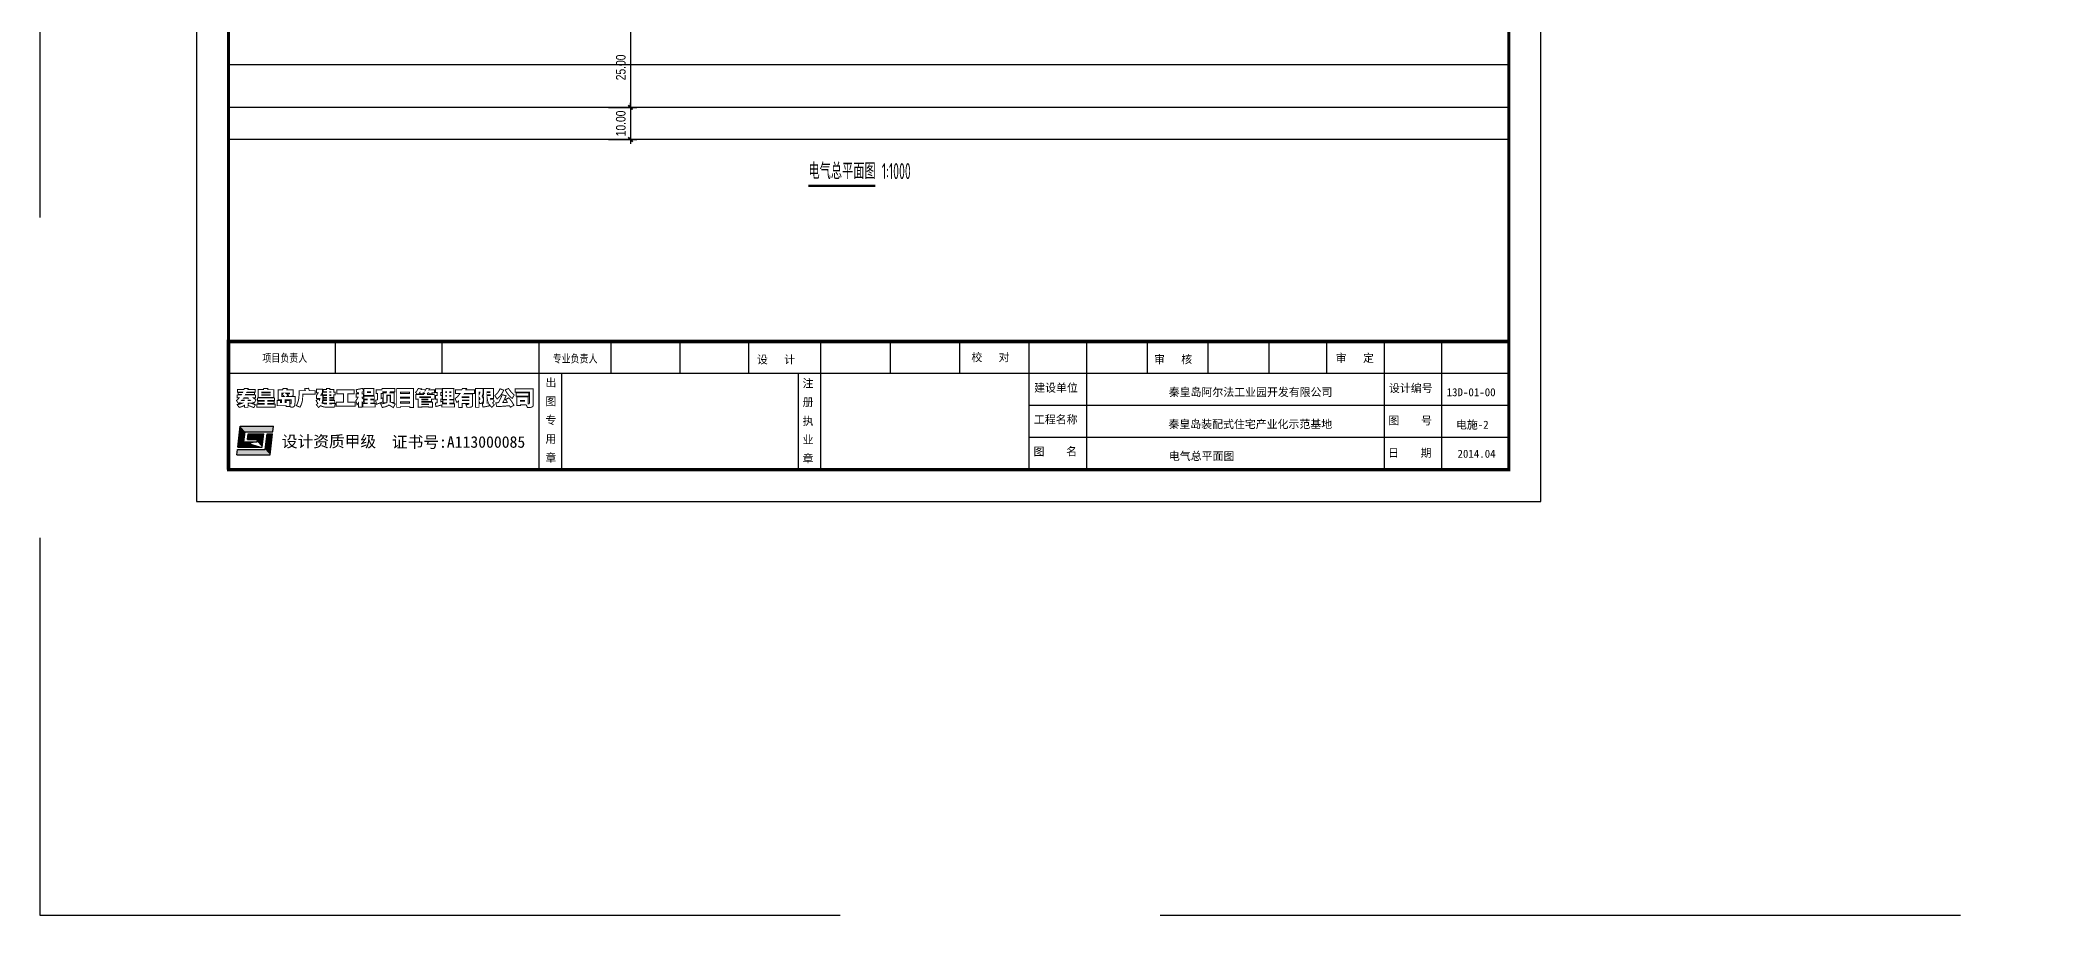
# Model space of a CAD drawing. Header units: millimetres. Extents: x 451834 to 908217, y 418823 to 838421.
# Drawn here: x 451834 to 452459, y 418823 to 419096 of the extents above; entities that cross this region are included whole.
import ezdxf

# ---------------------------------------------------------------- set-up
doc = ezdxf.new("R2010")
doc.units = ezdxf.units.MM
doc.header["$LTSCALE"] = 1000
doc.linetypes.add('DASH', pattern=[0.35, 0.25, -0.1])
for name, color, linetype in [('DIM', 3, 'Continuous'), ('DOTLN', 2, 'DASH'), ('RD-侧石线', 7, 'Continuous'), ('RD-红线', 5, 'Continuous'), ('TEL_SYMB', 3, 'Continuous'), ('TEL_TITLE', 7, 'Continuous'), ('YD-G12', 100, 'Continuous'), ('图框', 7, 'Continuous'), ('构件', 41, 'Continuous')]:
    doc.layers.add(name, color=color, linetype=linetype)
doc.styles.add('-黑体', font='simhei_0.ttf')
doc.styles.add('_TEL_DIM', font='tssdeng.shx', dxfattribs={"width": 0.7, "height": 3.5, "bigfont": 'HZTXT.shx'})
doc.styles.add('hz', font='atxt.shx', dxfattribs={"width": 0.8, "bigfont": ' ahztxt.shx'})
doc.styles.add('广建图框2', font='simhei_0.ttf')
doc.dimstyles.get("Standard").update_dxf_attribs({"dimtxt": 20, "dimasz": 0.18, "dimexe": 0.18, "dimexo": 0.0625, "dimgap": 0.09, "dimtad": 0, "dimtih": 1, "dimtoh": 1, "dimdec": 0, "dimzin": 0, "dimdsep": 46, "dimtxsty": '-黑体', "dimcen": 0.09, "dimclrd": 1, "dimclre": 1, "dimclrt": 1, "dimadec": 0, "dimazin": 0, "dimtfac": 1, "dimtdec": 0, "dimtofl": 0, "dimtmove": 0, "dimatfit": 3, "dimfxl": 0, "dimtolj": 1, "dimtzin": 0, "dimarcsym": 0})

# ---------------------------------------------------------------- blocks, each defined once
blk = doc.blocks.new('_ArchTick')
at = {"color": 0, "linetype": 'ByBlock', "const_width": 0.4}
blk.add_lwpolyline([(-0.5, -0.5), (0.5, 0.5)], dxfattribs=at)
blk = doc.blocks.new('*D39')
at = {"layer": 'Defpoints', "color": 0, "transparency": 16777216}
for p in [(452008.96, 419099.97), (452008.96, 419074.97), (452018.81, 419074.97)]:
    blk.add_point(p, dxfattribs=at)
at = {"layer": 'DIM', "color": 83, "lineweight": -2, "transparency": 16777216}
for p, q in [((452018.81, 419101.97), (452018.81, 419072.97)), ((452011.96, 419099.97), (452020.81, 419099.97)), ((452011.96, 419074.97), (452020.81, 419074.97))]:
    blk.add_line(p, q, dxfattribs=at)
at = {"layer": 'DIM', "color": 83, "lineweight": -2, "transparency": 16777216, "xscale": 1.4, "yscale": 1.4, "zscale": 1.4}
for p, rotation in [((452018.81, 419099.97), 90), ((452018.81, 419074.97), 270)]:
    blk.add_blockref('_ArchTick', p, dxfattribs=dict(at, rotation=rotation))
at = {"layer": 'DIM', "color": 7, "transparency": 16777216, "insert": (452015.81, 419087.47), "char_height": 3, "attachment_point": 5, "rotation": 90, "style": 'hz'}
blk.add_mtext('\\A1;25.00', dxfattribs=at)
blk = doc.blocks.new('*D43')
at = {"layer": 'Defpoints', "color": 0, "transparency": 16777216}
for p in [(452008.96, 419074.97), (452008.96, 419064.97), (452018.81, 419064.97)]:
    blk.add_point(p, dxfattribs=at)
at = {"layer": 'DIM', "color": 83, "lineweight": -2, "transparency": 16777216}
for p, q in [((452018.81, 419074.97), (452018.81, 419076.37)), ((452011.96, 419074.97), (452020.81, 419074.97)), ((452018.81, 419074.97), (452018.81, 419064.97)), ((452011.96, 419064.97), (452020.81, 419064.97)), ((452018.81, 419064.97), (452018.81, 419063.57))]:
    blk.add_line(p, q, dxfattribs=at)
at = {"layer": 'DIM', "color": 83, "lineweight": -2, "transparency": 16777216, "xscale": 1.4, "yscale": 1.4, "zscale": 1.4}
for p, rotation in [((452018.81, 419074.97), 270), ((452018.81, 419064.97), 90)]:
    blk.add_blockref('_ArchTick', p, dxfattribs=dict(at, rotation=rotation))
at = {"layer": 'DIM', "color": 7, "transparency": 16777216, "insert": (452015.81, 419069.97), "char_height": 3, "attachment_point": 5, "rotation": 90, "style": 'hz'}
blk.add_mtext('\\A1;10.00', dxfattribs=at)
blk = doc.blocks.new('A$C480232FE')
for p, q in [((47, 335), (153, 1241)), ((153, 1241), (1591, 1241)), ((311, 570), (361, 1005)), ((361, 1005), (1563, 1005)), ((472, 670), (499, 905)), ((499, 905), (1168, 905)), ((1099, 335), (1168, 905)), ((1237, 235), (1318, 905)), ((1318, 905), (1553, 905)), ((1445, 0), (1553, 905)), ((1563, 1005), (1591, 1241)), ((0, 0), (34, 235)), ((0, 0), (1445, 0)), ((34, 235), (1237, 235)), ((47, 335), (1099, 335)), ((311, 570), (890, 570)), ((472, 670), (901, 670)), ((890, 570), (901, 670))]:
    blk.add_line(p, q)
for points in [[(361, 1005), (153, 1241), (311, 570), (47, 335)], [(1563, 1005), (1591, 1241), (361, 1005), (153, 1241)], [(901, 670), (472, 670), (1168, 905), (499, 905)], [(1099, 335), (1168, 905), (890, 570), (901, 670)], [(1445, 0), (1553, 905), (1237, 235), (1318, 905)], [(0, 0), (34, 235), (1445, 0), (1237, 235)], [(1099, 335), (890, 570), (47, 335), (311, 570)], [(311, 570), (47, 335), (1099, 335), (890, 570)]]:
    blk.add_solid(points)
blk = doc.blocks.new('3')
at = {"lineweight": 0, "const_width": 30}
for points in [[(-880958, -22672), (-880965, -22684), (-881096, -22684), (-881096, -22745), (-880997, -22745), (-881007, -22759), (-881133, -22759), (-881133, -22847), (-881067, -22847), (-881077, -22858), (-881098, -22881), (-881123, -22905), (-881152, -22929), (-881082, -23031), (-881065, -23018), (-881041, -22995), (-881041, -23012), (-880970, -23012), (-880995, -23024), (-881025, -23034), (-881057, -23044), (-881092, -23053), (-881130, -23060), (-881067, -23145), (-881057, -23142), (-881018, -23132), (-880983, -23121), (-880952, -23108), (-880926, -23095), (-880902, -23082), (-880902, -23143), (-880791, -23143), (-880791, -23080), (-880772, -23087), (-880746, -23098), (-880716, -23110), (-880683, -23123), (-880648, -23137), (-880609, -23153), (-880561, -23065), (-880561, -23065), (-880582, -23057), (-880610, -23046), (-880646, -23033), (-880689, -23019), (-880711, -23012), (-880626, -23012), (-880626, -22995), (-880595, -23012), (-880541, -22905), (-880572, -22886), (-880599, -22867), (-880624, -22847), (-880556, -22847), (-880556, -22759), (-880871, -22759), (-880864, -22745), (-880590, -22745), (-880590, -22684), (-880832, -22684), (-880825, -22672), (-880566, -22672), (-880566, -22589), (-880793, -22589), (-880784, -22553), (-880907, -22553), (-880919, -22589), (-881118, -22589), (-881118, -22672)], [(-880905, -22929), (-880985, -22929), (-880973, -22917), (-880905, -22917)], [(-880919, -22847), (-880791, -22847), (-880781, -22859), (-880931, -22859)], [(-880791, -22919), (-880730, -22919), (-880716, -22932), (-880791, -22932)], [(-880791, -23012), (-880757, -23012), (-880791, -23012), (-880757, -23012), (-880791, -23062)], [(-880498, -22852), (-880498, -22934), (-880287, -22934), (-880287, -22948), (-880486, -22948), (-880486, -23026), (-880287, -23026), (-880287, -23043), (-880515, -23043), (-880515, -23138), (-879940, -23138), (-879940, -23043), (-880172, -23043), (-880172, -23026), (-879974, -23026), (-879974, -22948), (-880172, -22948), (-880172, -22934), (-879962, -22934), (-879962, -22852)], [(-880309, -22589), (-880471, -22589), (-880471, -22837), (-879988, -22837), (-879988, -22592), (-880172, -22592), (-880168, -22555), (-880299, -22555)], [(-880102, -22687), (-880357, -22687), (-880357, -22672), (-880102, -22672)], [(-880100, -22764), (-880357, -22764), (-880357, -22750), (-880100, -22750)], [(-879773, -22929), (-879882, -22929), (-879882, -23092), (-879598, -23092), (-879598, -23119), (-879487, -23119), (-879487, -23070), (-879460, -23143), (-879424, -23142), (-879387, -23137), (-879361, -23126), (-879344, -23111), (-879343, -23110), (-879337, -23100), (-879332, -23084), (-879328, -23062), (-879325, -23034), (-879322, -23000), (-879320, -22961), (-879318, -22916), (-879317, -22865), (-879317, -22808), (-879453, -22808), (-879586, -22808), (-879540, -22762), (-879559, -22744), (-879584, -22723), (-879615, -22699), (-879491, -22699), (-879615, -22699), (-879491, -22699), (-879491, -22709), (-879491, -22714), (-879508, -22724), (-879552, -22726), (-879511, -22808), (-879586, -22808), (-879453, -22808), (-879427, -22803), (-879401, -22790), (-879383, -22771), (-879375, -22744), (-879375, -22711), (-879375, -22597), (-879576, -22597), (-879567, -22558), (-879697, -22555), (-879707, -22597), (-879848, -22597), (-879848, -22912), (-879743, -22912), (-879743, -22992), (-879773, -22992)], [(-879727, -22742), (-879727, -22742), (-879691, -22770), (-879665, -22792), (-879649, -22808), (-879731, -22808), (-879649, -22808), (-879731, -22808), (-879731, -22699), (-879683, -22699)], [(-879598, -22929), (-879598, -22992), (-879627, -22992), (-879627, -22912), (-879438, -22912), (-879627, -22912), (-879438, -22912), (-879438, -22913), (-879439, -22944), (-879440, -22978), (-879443, -23014), (-879452, -23034), (-879487, -23036), (-879487, -22929)], [(-879024, -22563), (-878999, -22623), (-879196, -22623), (-879195, -22645), (-879194, -22688), (-879194, -22729), (-879196, -22768), (-879198, -22805), (-879202, -22841), (-879206, -22875), (-879212, -22908), (-879219, -22939), (-879228, -22968), (-879237, -22996), (-879247, -23022), (-879259, -23046), (-879271, -23068), (-879285, -23090), (-879164, -23138), (-879152, -23113), (-879137, -23081), (-879124, -23049), (-879113, -23017), (-879104, -22986), (-879096, -22956), (-879093, -22941), (-879089, -22913), (-879086, -22882), (-879083, -22849), (-879082, -22813), (-879081, -22775), (-879082, -22735), (-878696, -22735), (-878696, -22623), (-878873, -22623), (-878902, -22548)], [(-878342, -22774), (-878437, -22774), (-878437, -22835), (-878342, -22835), (-878342, -22856), (-878437, -22856), (-878437, -22912), (-878342, -22912), (-878342, -22934), (-878449, -22934), (-878449, -23012), (-878342, -23012), (-878342, -23036), (-878351, -23036), (-878391, -23033), (-878426, -23028), (-878455, -23019), (-878478, -23007), (-878476, -23001), (-878467, -22966), (-878460, -22933), (-878456, -22901), (-878454, -22869), (-878454, -22764), (-878517, -22764), (-878466, -22689), (-878466, -22577), (-878648, -22577), (-878648, -22687), (-878597, -22687), (-878606, -22703), (-878624, -22731), (-878645, -22759), (-878650, -22767), (-878650, -22864), (-878548, -22864), (-878551, -22890), (-878558, -22922), (-878568, -22907), (-878587, -22871), (-878660, -22929), (-878660, -22930), (-878648, -22959), (-878631, -22988), (-878609, -23016), (-878627, -23037), (-878655, -23062), (-878585, -23148), (-878573, -23139), (-878548, -23118), (-878524, -23092), (-878505, -23102), (-878473, -23115), (-878441, -23125), (-878409, -23132), (-878376, -23136), (-878359, -23136), (-878330, -23137), (-878297, -23137), (-878259, -23136), (-878216, -23136), (-878165, -23135), (-878125, -23135), (-878097, -23134), (-878083, -23133), (-878068, -23026), (-878073, -23027), (-878101, -23027), (-878148, -23028), (-878174, -23030), (-878213, -23033), (-878233, -23033), (-878233, -23012), (-878083, -23012), (-878083, -22934), (-878233, -22934), (-878233, -22912), (-878105, -22912), (-878105, -22856), (-878233, -22856), (-878233, -22835), (-878107, -22835), (-878107, -22755), (-878068, -22755), (-878068, -22672), (-878107, -22672), (-878107, -22584), (-878233, -22584), (-878233, -22560), (-878342, -22560), (-878342, -22584), (-878444, -22584), (-878444, -22655), (-878342, -22655), (-878342, -22672), (-878461, -22672), (-878461, -22755), (-878342, -22755)], [(-878233, -22655), (-878206, -22655), (-878206, -22672), (-878233, -22672)], [(-878233, -22755), (-878206, -22755), (-878206, -22774), (-878233, -22774)], [(-878013, -22597), (-878013, -22718), (-877809, -22718), (-877809, -22985), (-878037, -22985), (-878037, -23104), (-877445, -23104), (-877445, -22985), (-877676, -22985), (-877676, -22718), (-877470, -22718), (-877470, -22597)], [(-877333, -22578), (-877364, -22584), (-877390, -22589), (-877411, -22592), (-877389, -22696), (-877389, -22696), (-877355, -22692), (-877341, -22689), (-877341, -22721), (-877411, -22721), (-877411, -22830), (-877355, -22830), (-877365, -22853), (-877381, -22881), (-877401, -22909), (-877423, -22936), (-877384, -23060), (-877383, -23059), (-877357, -23030), (-877341, -23007), (-877341, -23140), (-877229, -23140), (-877229, -22985), (-877207, -23007), (-877169, -22902), (-877229, -22849), (-877229, -22830), (-877188, -22830), (-877188, -22721), (-877229, -22721), (-877229, -22667), (-877200, -22660), (-877171, -22650), (-877212, -22551), (-877213, -22551), (-877257, -22561), (-877297, -22570)], [(-877171, -22793), (-877171, -22893), (-877062, -22893), (-877062, -22910), (-877164, -22910), (-877164, -23012), (-877062, -23012), (-877062, -23028), (-877200, -23028), (-877200, -23133), (-876822, -23133), (-876822, -23028), (-876958, -23028), (-876958, -23012), (-876846, -23012), (-876846, -22910), (-876958, -22910), (-876958, -22893), (-876844, -22893), (-876844, -22793)], [(-877169, -22560), (-877169, -22776), (-876856, -22776), (-876856, -22560)], [(-877057, -22662), (-876965, -22662), (-876965, -22684), (-877057, -22684)], [(-876742, -22905), (-876803, -22922), (-876778, -23050), (-876756, -23041), (-876718, -23026), (-876702, -23020), (-876664, -23005), (-876630, -22993), (-876603, -22981), (-876580, -22973), (-876580, -22847), (-876631, -22869), (-876631, -22711), (-876580, -22711), (-876580, -22662), (-876466, -22662), (-876473, -22689), (-876568, -22689), (-876568, -22999), (-876473, -22999), (-876481, -23003), (-876509, -23012), (-876540, -23021), (-876573, -23027), (-876609, -23032), (-876648, -23036), (-876594, -23148), (-876564, -23141), (-876522, -23132), (-876486, -23121), (-876454, -23109), (-876427, -23097), (-876405, -23084), (-876388, -23070), (-876368, -23081), (-876339, -23097), (-876310, -23115), (-876281, -23133), (-876253, -23153), (-876192, -23041), (-876208, -23032), (-876237, -23018), (-876269, -23005), (-876303, -22992), (-876226, -22992), (-876226, -22689), (-876354, -22689), (-876345, -22662), (-876199, -22662), (-876199, -22560), (-876604, -22560), (-876604, -22594), (-876791, -22594), (-876791, -22713), (-876742, -22713)], [(-876354, -22965), (-876351, -22937), (-876350, -22905), (-876350, -22779), (-876444, -22779), (-876444, -22905), (-876445, -22927), (-876449, -22964), (-876459, -22982), (-876459, -22767), (-876335, -22767), (-876335, -22978), (-876354, -22970)], [(-876146, -22558), (-876146, -23143), (-876027, -23143), (-876027, -23123), (-875738, -23123), (-875738, -23145), (-875622, -23145), (-875622, -22558)], [(-876030, -22674), (-875741, -22674), (-875741, -22711), (-876030, -22711)], [(-876030, -22822), (-875741, -22822), (-875741, -22861), (-876030, -22861)], [(-876030, -22973), (-875741, -22973), (-875741, -23012), (-876030, -23012)], [(-875040, -22694), (-874963, -22694), (-874963, -22594), (-875128, -22594), (-875127, -22593), (-875113, -22563), (-875220, -22558), (-875225, -22568), (-875241, -22595), (-875256, -22618), (-875256, -22592), (-875382, -22592), (-875370, -22565), (-875474, -22558), (-875479, -22569), (-875496, -22599), (-875514, -22627), (-875534, -22654), (-875557, -22679), (-875494, -22742), (-875469, -22742), (-875461, -22731), (-875440, -22703), (-875421, -22677), (-875411, -22726), (-875319, -22726), (-875309, -22742), (-875469, -22742), (-875494, -22742), (-875544, -22742), (-875544, -22893), (-875479, -22893), (-875479, -23138), (-875360, -23138), (-875360, -23126), (-875147, -23126), (-875147, -23138), (-875028, -23138), (-875028, -22980), (-875360, -22980), (-875360, -22963), (-875060, -22963), (-875060, -22893), (-874970, -22893), (-874970, -22742), (-875183, -22742), (-875191, -22723), (-875186, -22716), (-875171, -22694), (-875142, -22694), (-875130, -22726), (-875031, -22726)], [(-875089, -22835), (-875423, -22835), (-875423, -22820), (-875089, -22820)], [(-875360, -22893), (-875176, -22893), (-875176, -22912), (-875360, -22912)], [(-875147, -23058), (-875360, -23058), (-875360, -23041), (-875147, -23041)], [(-875319, -22689), (-875288, -22689), (-875275, -22713), (-875312, -22713)], [(-874706, -23014), (-874589, -23014), (-874589, -23031), (-874718, -23031), (-874718, -22961), (-874718, -22960), (-874754, -22968), (-874769, -22973), (-874769, -22888), (-874728, -22888), (-874728, -22774), (-874769, -22774), (-874769, -22682), (-874728, -22682), (-874728, -22568), (-874934, -22568), (-874934, -22682), (-874880, -22682), (-874880, -22774), (-874931, -22774), (-874931, -22888), (-874880, -22888), (-874880, -22999), (-874921, -23005), (-874936, -23012), (-874922, -23119), (-874917, -23118), (-874876, -23107), (-874865, -23104), (-874830, -23094), (-874797, -23085), (-874765, -23077), (-874735, -23070), (-874735, -23133), (-874344, -23133), (-874344, -23031), (-874482, -23031), (-874482, -23014), (-874364, -23014), (-874364, -22915), (-874482, -22915), (-874482, -22895), (-874359, -22895), (-874359, -22558), (-874711, -22558), (-874711, -22895), (-874589, -22895), (-874589, -22915), (-874706, -22915)], [(-874589, -22684), (-874614, -22684), (-874614, -22660), (-874589, -22660)], [(-874589, -22798), (-874614, -22798), (-874614, -22774), (-874589, -22774)], [(-874482, -22660), (-874458, -22660), (-874458, -22684), (-874482, -22684)], [(-874482, -22774), (-874458, -22774), (-874458, -22798), (-874482, -22798)], [(-874179, -22729), (-874198, -22754), (-874219, -22778), (-874242, -22803), (-874267, -22827), (-874294, -22852), (-874322, -22876), (-874267, -22990), (-874260, -22985), (-874230, -22962), (-874209, -22944), (-874209, -23145), (-874097, -23145), (-874097, -23028), (-873893, -23028), (-873893, -23041), (-873903, -23048), (-873933, -23052), (-873983, -23050), (-873949, -23143), (-873938, -23143), (-873890, -23144), (-873851, -23142), (-873820, -23136), (-873797, -23126), (-873783, -23113), (-873777, -23097), (-873780, -23077), (-873780, -22723), (-874036, -22723), (-874027, -22709), (-873719, -22709), (-873719, -22601), (-873986, -22601), (-873973, -22572), (-873964, -22553), (-874092, -22553), (-874116, -22601), (-874305, -22601), (-874305, -22709), (-874165, -22709)], [(-874097, -22815), (-873891, -22815), (-873891, -22832), (-874097, -22832)], [(-874095, -22919), (-873893, -22919), (-873893, -22936), (-874095, -22936)], [(-873574, -23143), (-873574, -22958), (-873547, -23024), (-873540, -23024), (-873507, -23019), (-873480, -23006), (-873460, -22985), (-873445, -22956), (-873444, -22953), (-873439, -22924), (-873439, -22894), (-873445, -22862), (-873457, -22830), (-873474, -22796), (-873471, -22787), (-873455, -22742), (-873446, -22710), (-873443, -22694), (-873443, -22558), (-873680, -22558), (-873680, -23143)], [(-873574, -22674), (-873547, -22674), (-873549, -22688), (-873558, -22721), (-873574, -22747)], [(-873558, -22848), (-873547, -22877), (-873552, -22898), (-873574, -22912), (-873574, -22825)], [(-873472, -23031), (-873450, -23136), (-873411, -23129), (-873372, -23123), (-873337, -23116), (-873305, -23110), (-873277, -23103), (-873254, -23097), (-873263, -23041), (-873256, -23048), (-873237, -23074), (-873211, -23105), (-873192, -23128), (-873176, -23143), (-873096, -23070), (-873111, -23051), (-873133, -23023), (-873149, -23002), (-873098, -22948), (-873164, -22866), (-873173, -22866), (-873203, -22902), (-873212, -22866), (-873173, -22866), (-873164, -22866), (-873120, -22866), (-873120, -22560), (-873428, -22560), (-873428, -22992), (-873428, -22997), (-873438, -23019)], [(-873318, -22876), (-873310, -22916), (-873302, -22950), (-873292, -22980), (-873283, -23004), (-873319, -23012), (-873319, -22869)], [(-873317, -22660), (-873232, -22660), (-873232, -22677), (-873317, -22677)], [(-873317, -22757), (-873229, -22757), (-873229, -22774), (-873317, -22774)], [(-872920, -22570), (-872934, -22600), (-872950, -22629), (-872967, -22657), (-872987, -22683), (-873008, -22710), (-873031, -22734), (-873055, -22758), (-873081, -22781), (-873008, -22881), (-873002, -22875), (-872976, -22852), (-872951, -22828), (-872928, -22803), (-872906, -22777), (-872885, -22751), (-872866, -22724), (-872848, -22696), (-872831, -22668), (-872816, -22639), (-872802, -22609), (-872916, -22563)], [(-872902, -22870), (-872916, -22900), (-872931, -22930), (-872945, -22958), (-872956, -22978), (-872977, -22994), (-873008, -23002), (-873050, -23004), (-873045, -23025), (-873037, -23058), (-873029, -23091), (-873021, -23123), (-872994, -23122), (-872957, -23120), (-872921, -23117), (-872885, -23115), (-872851, -23112), (-872816, -23110), (-872783, -23107), (-872750, -23104), (-872718, -23101), (-872687, -23098), (-872656, -23095), (-872625, -23092), (-872610, -23113), (-872594, -23140), (-872482, -23082), (-872490, -23068), (-872507, -23037), (-872525, -23008), (-872543, -22979), (-872562, -22950), (-872581, -22923), (-872601, -22897), (-872622, -22871), (-872642, -22847), (-872749, -22900), (-872748, -22901), (-872731, -22923), (-872711, -22950), (-872688, -22985), (-872695, -22986), (-872722, -22990), (-872754, -22993), (-872790, -22996), (-872831, -22997), (-872831, -22996), (-872813, -22962), (-872796, -22929), (-872780, -22897), (-872766, -22867), (-872752, -22837), (-872739, -22810), (-872727, -22784), (-872848, -22750), (-872860, -22775), (-872873, -22807), (-872887, -22839)], [(-872754, -22599), (-872749, -22611), (-872733, -22641), (-872715, -22670), (-872697, -22697), (-872677, -22725), (-872657, -22751), (-872635, -22776), (-872612, -22800), (-872588, -22823), (-872562, -22845), (-872536, -22866), (-872473, -22757), (-872475, -22755), (-872502, -22731), (-872528, -22707), (-872551, -22682), (-872574, -22658), (-872596, -22632), (-872616, -22606), (-872635, -22580), (-872652, -22553)], [(-871998, -23004), (-871997, -23011), (-872007, -23030), (-872041, -23033), (-872041, -22815), (-872393, -22815), (-872393, -23087), (-872276, -23087), (-872276, -23065), (-872102, -23065), (-872098, -23070), (-872080, -23107), (-872073, -23123), (-872061, -23148), (-872018, -23149), (-871977, -23147), (-871943, -23142), (-871916, -23133), (-871896, -23121), (-871883, -23105), (-871878, -23086), (-871879, -23062), (-871879, -22563), (-872441, -22563), (-872441, -22674), (-871998, -22674)], [(-872417, -22694), (-872417, -22796), (-872022, -22796), (-872022, -22694)], [(-872276, -22927), (-872155, -22927), (-872155, -22951), (-872276, -22951)]]:
    blk.add_lwpolyline(points, close=True, dxfattribs=at)

msp = doc.modelspace()

# ---------------------------------------------------------------- linework, layer by layer
at = {"layer": 'DOTLN', "linetype": 'DASH'}
msp.add_lwpolyline([(451834.349, 418822.772), (453905.177, 418822.772), (453905.177, 419640.592), (451834.349, 419640.592)], close=True, dxfattribs=at)
at = {"layer": 'RD-侧石线', "ltscale": 0.6}
msp.add_lwpolyline([(452293.232, 419088.216), (451893.232, 419088.216)], dxfattribs=at)
at = {"layer": 'RD-红线', "ltscale": 10, "flags": 128}
for points in [[(452194.872, 419074.966), (451893.232, 419074.966)], [(452293.232, 419074.966), (452194.872, 419074.966)]]:
    msp.add_lwpolyline(points, dxfattribs=at)
at = {"layer": 'TEL_SYMB', "const_width": 0.7}
msp.add_lwpolyline([(452074.417, 419050.449), (452095.343, 419050.449)], dxfattribs=at)
at = {"layer": 'TEL_TITLE'}
msp.add_lwpolyline([(451883.232, 418951.876), (452303.232, 418951.876), (452303.232, 419545.876), (451883.232, 419545.876)], close=True, dxfattribs=at)
at = {"layer": 'TEL_TITLE', "const_width": 1}
msp.add_lwpolyline([(451893.232, 418961.876), (452293.232, 418961.876), (452293.232, 419520.876), (451893.232, 419520.876)], close=True, dxfattribs=at)
at = {"layer": 'YD-G12', "flags": 128}
for points in [[(452194.872, 419064.966), (451893.232, 419064.966)], [(452293.232, 419064.966), (452194.872, 419064.966)]]:
    msp.add_lwpolyline(points, dxfattribs=at)
at = {"layer": '构件'}
for p, q in [((451926.565, 419001.876), (451926.565, 418991.876)), ((451926.565, 419001.876), (451926.565, 418991.876)), ((451926.565, 419001.876), (451926.565, 418991.876)), ((451926.565, 419001.876), (451926.565, 418991.876)), ((451959.899, 419001.876), (451959.899, 418991.876)), ((451959.899, 419001.876), (451959.899, 418991.876)), ((451959.899, 419001.876), (451959.899, 418991.876)), ((451959.899, 419001.876), (451959.899, 418991.876)), ((451990.232, 419001.876), (451990.232, 418961.876)), ((451990.232, 419001.876), (451990.232, 418961.876)), ((451990.232, 419001.876), (451990.232, 418961.876)), ((451990.232, 419001.876), (451990.232, 418961.876)), ((452012.732, 419001.876), (452012.732, 418991.876)), ((452012.732, 419001.876), (452012.732, 418991.876)), ((452012.732, 419001.876), (452012.732, 418991.876)), ((452012.732, 419001.876), (452012.732, 418991.876)), ((452034.232, 419001.876), (452034.232, 418991.876)), ((452034.232, 419001.876), (452034.232, 418991.876)), ((452034.232, 419001.876), (452034.232, 418991.876)), ((452034.232, 419001.876), (452034.232, 418991.876)), ((452055.732, 419001.876), (452055.732, 418991.876)), ((452055.732, 419001.876), (452055.732, 418991.876)), ((452055.732, 419001.876), (452055.732, 418991.876)), ((452055.732, 419001.876), (452055.732, 418991.876)), ((452078.232, 419001.876), (452078.232, 418961.876)), ((452078.232, 419001.876), (452078.232, 418961.876)), ((452078.232, 419001.876), (452078.232, 418961.876)), ((452078.232, 419001.876), (452078.232, 418961.876)), ((452099.899, 419001.876), (452099.899, 418991.876)), ((452099.899, 419001.876), (452099.899, 418991.876)), ((452099.899, 419001.876), (452099.899, 418991.876)), ((452099.899, 419001.876), (452099.899, 418991.876)), ((452099.899, 419001.876), (452099.899, 418991.876)), ((452099.899, 419001.876), (452099.899, 418991.876)), ((452121.565, 419001.876), (452121.565, 418991.876)), ((452121.565, 419001.876), (452121.565, 418991.876)), ((452121.565, 419001.876), (452121.565, 418991.876)), ((452121.565, 419001.876), (452121.565, 418991.876)), ((452143.232, 419001.876), (452143.232, 418961.876)), ((452143.232, 419001.876), (452143.232, 418961.876)), ((452143.232, 419001.876), (452143.232, 418961.876)), ((452143.232, 419001.876), (452143.232, 418961.876)), ((452161.232, 419001.876), (452161.232, 418961.876)), ((452161.232, 419001.876), (452161.232, 418961.876)), ((452161.232, 419001.876), (452161.232, 418961.876)), ((452161.232, 419001.876), (452161.232, 418961.876)), ((452180.232, 419001.876), (452180.232, 418991.876)), ((452180.232, 419001.876), (452180.232, 418991.876)), ((452180.232, 419001.876), (452180.232, 418991.876)), ((452180.232, 419001.876), (452180.232, 418991.876)), ((452199.232, 419001.876), (452199.232, 418991.876)), ((452199.232, 419001.876), (452199.232, 418991.876)), ((452199.232, 419001.876), (452199.232, 418991.876)), ((452199.232, 419001.876), (452199.232, 418991.876)), ((452218.232, 419001.876), (452218.232, 418991.876)), ((452218.232, 419001.876), (452218.232, 418991.876)), ((452218.232, 419001.876), (452218.232, 418991.876)), ((452218.232, 419001.876), (452218.232, 418991.876)), ((452236.232, 419001.876), (452236.232, 418991.876)), ((452236.232, 419001.876), (452236.232, 418991.876)), ((452236.232, 419001.876), (452236.232, 418991.876)), ((452236.232, 419001.876), (452236.232, 418991.876)), ((452254.232, 419001.876), (452254.232, 418961.876)), ((452254.232, 419001.876), (452254.232, 418961.876)), ((452254.232, 419001.876), (452254.232, 418961.876)), ((452254.232, 419001.876), (452254.232, 418961.876)), ((452272.232, 419001.876), (452272.232, 418961.876)), ((452272.232, 419001.876), (452272.232, 418961.876)), ((452272.232, 419001.876), (452272.232, 418961.876)), ((452272.232, 419001.876), (452272.232, 418961.876)), ((452293.232, 418991.876), (451893.232, 418991.876)), ((452293.232, 418991.876), (451893.232, 418991.876)), ((452293.232, 418991.876), (451893.232, 418991.876)), ((452293.232, 418991.876), (451893.232, 418991.876)), ((451997.232, 418991.876), (451997.232, 418961.876)), ((451997.232, 418991.876), (451997.232, 418961.876)), ((451997.232, 418991.876), (451997.232, 418961.876)), ((451997.232, 418991.876), (451997.232, 418961.876)), ((452071.232, 418991.876), (452071.232, 418961.876)), ((452071.232, 418991.876), (452071.232, 418961.876)), ((452071.232, 418991.876), (452071.232, 418961.876)), ((452071.232, 418991.876), (452071.232, 418961.876)), ((452293.232, 418981.876), (452143.232, 418981.876)), ((452293.232, 418981.876), (452143.232, 418981.876)), ((452293.232, 418981.876), (452143.232, 418981.876)), ((452293.232, 418981.876), (452143.232, 418981.876)), ((452293.232, 418981.876), (452254.232, 418981.876)), ((452293.232, 418981.876), (452254.232, 418981.876)), ((452293.232, 418981.876), (452254.232, 418981.876)), ((452293.232, 418981.876), (452254.232, 418981.876)), ((452293.232, 418971.876), (452143.232, 418971.876)), ((452293.232, 418971.876), (452143.232, 418971.876)), ((452293.232, 418971.876), (452143.232, 418971.876)), ((452293.232, 418971.876), (452143.232, 418971.876)), ((452293.232, 418971.876), (452254.232, 418971.876)), ((452293.232, 418971.876), (452254.232, 418971.876)), ((452293.232, 418971.876), (452254.232, 418971.876)), ((452293.232, 418971.876), (452254.232, 418971.876))]:
    msp.add_line(p, q, dxfattribs=at)
at = {"layer": '构件', "const_width": 1.2}
for points in [[(452293.232, 419001.876), (451893.232, 419001.876)], [(452293.232, 419001.876), (451893.232, 419001.876), (451893.232, 418961.876)], [(452293.232, 419001.876), (451893.232, 419001.876), (451893.232, 418961.876)], [(452293.232, 419001.876), (451893.232, 419001.876), (451893.232, 418961.876)]]:
    msp.add_lwpolyline(points, dxfattribs=at)

# ---------------------------------------------------------------- block references
at = {"xscale": 0.01, "yscale": 0.01, "zscale": 0.01}
msp.add_blockref('3', (460707.245, 419212.748), dxfattribs=at)
msp.add_blockref('3', (460707.245, 419212.748), dxfattribs=at)
msp.add_blockref('3', (460707.245, 419212.748), dxfattribs=at)
msp.add_blockref('3', (460707.245, 419212.748), dxfattribs=at)
at = {"layer": '图框', "xscale": 0.007199999999720604, "yscale": 0.007199999999720604, "zscale": 0.007199999999720604}
msp.add_blockref('A$C480232FE', (451895.829, 418966.475), dxfattribs=at)
msp.add_blockref('A$C480232FE', (451895.829, 418966.475), dxfattribs=at)
msp.add_blockref('A$C480232FE', (451895.829, 418966.475), dxfattribs=at)
msp.add_blockref('A$C480232FE', (451895.829, 418966.475), dxfattribs=at)

# ---------------------------------------------------------------- texts
at = {"layer": 'TEL_SYMB', "color": 7, "style": '_TEL_DIM'}
for s, width, p in [('电气总平面图', 0.7, (452074.417, 419052.579)), ('1:1000', 0.56, (452097.343, 419052.579))]:
    msp.add_text(s, height=5, dxfattribs=dict(at, width=width)).set_placement(p)
at = {"layer": '图框', "style": '广建图框2', "width": 0.8}
for s, p in [('项目负责人', (451903.834, 418995.477)), ('项目负责人', (451903.834, 418995.477)), ('项目负责人', (451903.834, 418995.477)), ('项目负责人', (451903.834, 418995.477)), ('专业负责人', (451994.522, 418995.272)), ('专业负责人', (451994.522, 418995.272)), ('专业负责人', (451994.522, 418995.272)), ('专业负责人', (451994.522, 418995.272))]:
    msp.add_text(s, height=2.5, dxfattribs=at).set_placement(p)
at = {"layer": '图框', "style": '广建图框2'}
for s, height, p in [('设   计', 2.5, (452058.322, 418994.985)), ('设   计', 2.5, (452058.322, 418994.985)), ('设   计', 2.5, (452058.322, 418994.985)), ('设   计', 2.5, (452058.322, 418994.985)), ('校   对', 2.5, (452125.328, 418995.687)), ('校   对', 2.5, (452125.328, 418995.687)), ('校   对', 2.5, (452125.328, 418995.687)), ('校   对', 2.5, (452125.328, 418995.687)), ('审   核', 2.5, (452182.365, 418995.044)), ('审   核', 2.5, (452182.365, 418995.044)), ('审   核', 2.5, (452182.365, 418995.044)), ('审   核', 2.5, (452182.365, 418995.044)), ('审   定', 2.5, (452239.145, 418995.449)), ('审   定', 2.5, (452239.145, 418995.449)), ('审   定', 2.5, (452239.145, 418995.449)), ('审   定', 2.5, (452239.145, 418995.449)), ('出', 2.5, (451992.247, 418987.789)), ('出', 2.5, (451992.247, 418987.789)), ('出', 2.5, (451992.247, 418987.789)), ('出', 2.5, (451992.247, 418987.789)), ('注', 2.5, (452072.594, 418987.538)), ('注', 2.5, (452072.594, 418987.538)), ('注', 2.5, (452072.594, 418987.538)), ('注', 2.5, (452072.594, 418987.538)), ('建设单位', 2.5, (452144.946, 418986.157)), ('建设单位', 2.5, (452144.946, 418986.157)), ('建设单位', 2.5, (452144.946, 418986.157)), ('建设单位', 2.5, (452144.946, 418986.157)), ('设计编号', 2.5, (452255.772, 418986.034)), ('设计编号', 2.5, (452255.772, 418986.034)), ('设计编号', 2.5, (452255.772, 418986.034)), ('设计编号', 2.5, (452255.772, 418986.034)), ('图', 2.5, (451992.247, 418981.926)), ('图', 2.5, (451992.247, 418981.926)), ('图', 2.5, (451992.247, 418981.926)), ('图', 2.5, (451992.247, 418981.926)), ('册', 2.5, (452072.594, 418981.675)), ('册', 2.5, (452072.594, 418981.675)), ('册', 2.5, (452072.594, 418981.675)), ('册', 2.5, (452072.594, 418981.675)), ('秦皇岛阿尔法工业园开发有限公司', 2.5, (452186.966, 418984.8)), ('13D-01-00', 2.5, (452273.782, 418984.782)), ('专', 2.5, (451992.247, 418976.062)), ('专', 2.5, (451992.247, 418976.062)), ('专', 2.5, (451992.247, 418976.062)), ('专', 2.5, (451992.247, 418976.062)), ('执', 2.5, (452072.594, 418975.811)), ('执', 2.5, (452072.594, 418975.811)), ('执', 2.5, (452072.594, 418975.811)), ('执', 2.5, (452072.594, 418975.811)), ('工程名称', 2.5, (452144.861, 418976.258)), ('工程名称', 2.5, (452144.861, 418976.258)), ('工程名称', 2.5, (452144.861, 418976.258)), ('工程名称', 2.5, (452144.861, 418976.258)), ('秦皇岛装配式住宅产业化示范基地', 2.5, (452186.881, 418974.8)), ('图    号', 2.5, (452255.572, 418975.927)), ('图    号', 2.5, (452255.572, 418975.927)), ('图    号', 2.5, (452255.572, 418975.927)), ('图    号', 2.5, (452255.572, 418975.927)), ('电施-2', 2.5, (452276.702, 418974.645)), ('设计资质甲级', 3.6, (451909.889, 418968.859)), ('设计资质甲级', 3.6, (451909.889, 418968.859)), ('设计资质甲级', 3.6, (451909.889, 418968.859)), ('设计资质甲级', 3.6, (451909.889, 418968.859)), ('证书号:A113000085 ', 3.6, (451944.281, 418968.694)), ('证书号:A113000085 ', 3.6, (451944.281, 418968.694)), ('证书号:A113000085 ', 3.6, (451944.281, 418968.694)), ('证书号:A113000085 ', 3.6, (451944.281, 418968.694)), ('用', 2.5, (451992.247, 418970.199)), ('用', 2.5, (451992.247, 418970.199)), ('用', 2.5, (451992.247, 418970.199)), ('用', 2.5, (451992.247, 418970.199)), ('业', 2.5, (452072.594, 418969.948)), ('业', 2.5, (452072.594, 418969.948)), ('业', 2.5, (452072.594, 418969.948)), ('业', 2.5, (452072.594, 418969.948)), ('章', 2.5, (451992.247, 418964.336)), ('章', 2.5, (451992.247, 418964.336)), ('章', 2.5, (451992.247, 418964.336)), ('章', 2.5, (451992.247, 418964.336)), ('章', 2.5, (452072.594, 418964.085)), ('章', 2.5, (452072.594, 418964.085)), ('章', 2.5, (452072.594, 418964.085)), ('章', 2.5, (452072.594, 418964.085)), ('图    名', 2.5, (452144.728, 418966.291)), ('图    名', 2.5, (452144.728, 418966.291)), ('图    名', 2.5, (452144.728, 418966.291)), ('图    名', 2.5, (452144.728, 418966.291)), ('电气总平面图', 2.5, (452187.022, 418964.838)), ('日    期', 2.5, (452255.467, 418965.855)), ('日    期', 2.5, (452255.467, 418965.855)), ('日    期', 2.5, (452255.467, 418965.855)), ('日    期', 2.5, (452255.467, 418965.855)), ('2014.04', 2.5, (452277.182, 418965.572))]:
    msp.add_text(s, height=height, dxfattribs=at).set_placement(p)

# ---------------------------------------------------------------- dimensions: what is measured, and where the dimension line sits
at = {"layer": 'DIM'}
for p1, p2, picture, middle in [((452008.956, 419099.966), (452008.956, 419074.966), '*D39', (452015.808, 419087.466)), ((452008.956, 419074.966), (452008.956, 419064.966), '*D43', (452015.808, 419069.966))]:
    dim = msp.add_aligned_dim(p1=p1, p2=p2, distance=9.852, dimstyle='Standard', override={"dimtxt": 3, "dimasz": 1.4, "dimexe": 2, "dimexo": 3, "dimgap": 1.5, "dimtad": 1, "dimtih": 0, "dimtoh": 0, "dimdec": 2, "dimtxsty": 'hz', "dimblk1": 'ArchTick', "dimblk2": 'ArchTick', "dimsah": 1, "dimcen": 2, "dimdle": 2, "dimclrd": 83, "dimclre": 83, "dimclrt": 7, "dimtix": 1, "dimtofl": 1, "dimtmove": 2}, dxfattribs=at)
    dim.commit()
    dim.dimension.update_dxf_attribs({"geometry": picture, "text_midpoint": middle})

doc.saveas('drawing.dxf')
